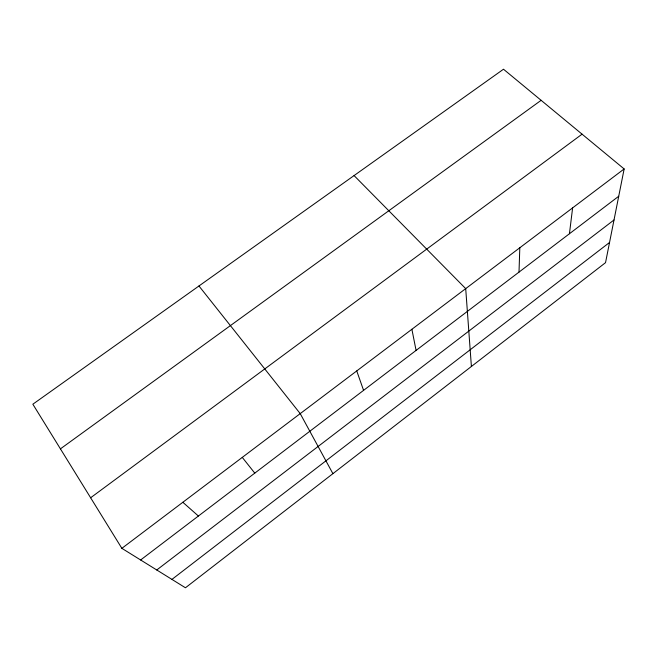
<?xml version="1.0" encoding="UTF-8"?>
<svg xmlns="http://www.w3.org/2000/svg" width="657" height="657" viewBox="0 0 657 657"><rect width="100%" height="100%" fill="white"/><g stroke="black" fill="none" stroke-linecap="round" stroke-linejoin="round"><path stroke-width="0.99" d="M519.005 272.113L519.81 247.755M569.438 233.744L572.617 207.875M624.15 168.948L605.532 262.66L185.455 587.777L121.865 548.34L32.85 404.211L503.5 69.223L624.15 168.948L121.865 548.34M171.945 579.4L609.548 242.466M156.76 569.98L614.016 219.964M140.631 559.978L618.73 196.246M90.633 497.768L582.077 134.168M60.428 448.862L541.122 100.316M182.843 502.285L198.398 516.024M354.074 175.575L465.706 288.628L471.398 366.475M198.964 285.984L300.224 413.623L332.91 473.656M242.277 457.387L254.785 473.13M356.743 370.926L363.576 390.365M411.89 329.28L416.078 350.419"/></g></svg>
